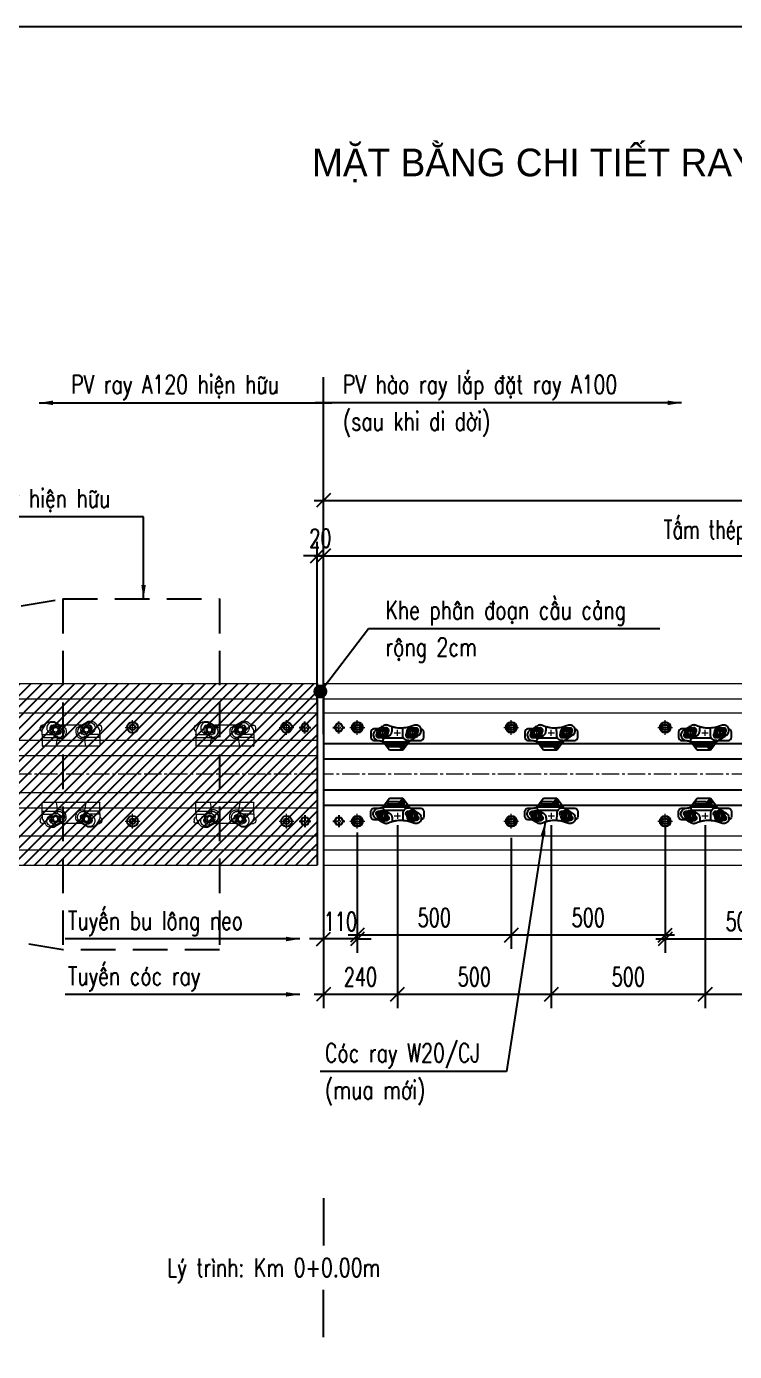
# Model space of a CAD drawing. Header units: millimetres. Extents: x 105795 to 260623, y -660711 to -234400.
# Drawn here: x 134600 to 136899, y -317182 to -312877 of the extents above; entities that cross this region are included whole.
import ezdxf
from ezdxf.enums import TextEntityAlignment as Align

# ---------------------------------------------------------------- set-up
doc = ezdxf.new("R2010")
doc.units = ezdxf.units.MM
doc.header["$LTSCALE"] = 150
doc.header["$MEASUREMENT"] = 0
for name, pattern in [('CENTER', [2, 1.25, -0.25, 0.25, -0.25]), ('CENTER2', [1.125, 0.75, -0.125, 0.125, -0.125]), ('HIDDEN', [0.375, 0.25, -0.125])]:
    doc.linetypes.add(name, pattern=pattern)
doc.layers.get('Defpoints').update_dxf_attribs({"color": 255})
for name, color, linetype in [('Bulong chinh cao do', 7, 'Continuous'), ('GhichuLytrinh', 2, 'Continuous'), ('Gochanxe', 6, 'Continuous'), ('Khe PD cau cang', 5, 'Continuous'), ('PART', 3, 'Continuous'), ('Ray moi', 1, 'Continuous'), ('T-Dim', 8, 'Continuous'), ('T-Hatch', 8, 'Continuous'), ('T-Thay', 3, 'Continuous'), ('T-Thep', 1, 'Continuous'), ('T-Truc', 13, 'CENTER2'), ('Tam thep dem', 2, 'Continuous'), ('TEXT', 4, 'Continuous')]:
    doc.layers.add(name, color=color, linetype=linetype)
doc.styles.add('HOA', font='VHAVAN.TTF', dxfattribs={"width": 0.85})
doc.styles.add('THUONG', font='vnsimple.shx', dxfattribs={"width": 0.75})
doc.styles.add('vnsimple', font='vnsimple.shx', dxfattribs={"width": 0.7})
doc.dimstyles.new('30L', dxfattribs={"dimscale": 300, "dimtxt": 0.2, "dimasz": 0.15, "dimexe": 0.15, "dimexo": 0.1, "dimgap": 0.09, "dimtad": 1, "dimdsep": 46, "dimtxsty": 'vnsimple', "dimblk": 'OBLIQUE', "dimcen": 0.09, "dimdle": 0.1, "dimclrd": 256, "dimclre": 256, "dimclrt": 3, "dimadec": 0, "dimazin": 0, "dimtfac": 1, "dimtix": 1, "dimtmove": 1, "dimatfit": 3, "dimfxl": 1, "dimtolj": 1, "dimtzin": 0, "dimarcsym": 0})

# ---------------------------------------------------------------- blocks, each defined once
blk = doc.blocks.new('Bulong M16 chinh cao do')
at = {"layer": 'Bulong chinh cao do', "lineweight": -3}
blk.add_lwpolyline([(-13.9, 0), (-6.9, -12), (6.9, -12), (13.9, 0), (6.9, 12), (-6.9, 12)], close=True, dxfattribs=at)
at = {"layer": 'T-Truc', "color": 250, "linetype": 'CENTER', "lineweight": -3, "ltscale": 0.1}
for p, q in [((-19.4, 0), (19.4, 0)), ((0, -19.4), (0, 19.4))]:
    blk.add_line(p, q, dxfattribs=at)
blk = doc.blocks.new('BU LONG')
at = {"layer": 'PART', "color": 2, "linetype": 'ByBlock', "lineweight": 9, "ltscale": 0.1}
for p, q in [((587063.7, -184968.2), (587063.7, -184920.2)), ((587039.7, -184944.2), (587087.7, -184944.2))]:
    blk.add_line(p, q, dxfattribs=at)
at = {"layer": 'PART', "color": 8, "linetype": 'Continuous'}
blk.add_lwpolyline([(587055.4, -184929.8), (587047.1, -184944.2), (587055.4, -184958.6), (587072.1, -184958.6), (587080.4, -184944.2), (587072.1, -184929.8)], close=True, dxfattribs=at)
at = {"layer": 'PART', "color": 2, "linetype": 'Continuous'}
for radius in [17.6, 8.8]:
    blk.add_circle((587063.7, -184944.2), radius, dxfattribs=at)
blk = doc.blocks.new('coc1')
at = {"layer": 'T-Dim', "color": 250}
for p, q in [((252126.1, -30948.7), (252141.5, -30948.7)), ((252151.5, -30976.2), (252151.5, -31038.5)), ((252171.9, -30984.6), (252171.2, -30984.6)), ((252171.2, -30984.6), (252171.3, -30985.4)), ((252172.9, -31027.2), (252172.9, -30993.4)), ((252174.9, -30991.4), (252177.5, -30991.4)), ((252177.5, -30983), (252175.9, -30983)), ((252175.9, -30983), (252175.9, -30984.6)), ((252175.9, -30985.9), (252175.9, -30987.5)), ((252177.5, -30987.5), (252175.9, -30987.5)), ((252177.8, -30983.6), (252177.8, -30984.6)), ((252177.8, -30986.9), (252177.8, -30985.9)), ((252178.3, -30984.6), (252178.4, -30984.6)), ((252179.5, -30993.4), (252179.5, -31027.2)), ((252181.8, -30986.4), (252181.8, -30984)), ((252174.9, -31029.2), (252177.5, -31029.2)), ((252126.3, -31045.1), (252141.7, -31045.1))]:
    blk.add_line(p, q, dxfattribs=at)
at = {"layer": 'T-Dim', "color": 8}
for p, q in [((252148.7, -30911), (252131.7, -30911)), ((252158.7, -30953.7), (252158.7, -30921)), ((252163.3, -30958.5), (252191, -30979.2)), ((252191, -30979.2), (252191, -31022.5)), ((252191, -31022.5), (252163.3, -31043.3)), ((252121.7, -31059.7), (252121.7, -31073)), ((252158.7, -31073), (252158.7, -31062.1)), ((252131.7, -31083), (252148.7, -31083))]:
    blk.add_line(p, q, dxfattribs=at)
at = {"layer": 'T-Dim', "color": 250}
for points in [[(252147.6, -30948.5), (252140.6, -30936.7), (252126.7, -30936.8), (252120, -30948.9), (252127.1, -30960.8), (252140.9, -30960.6)], [(252147.9, -31044.8), (252140.8, -31033), (252127, -31033.1), (252120.2, -31045.2), (252127.3, -31057.1), (252141.1, -31056.9)]]:
    blk.add_lwpolyline(points, close=True, dxfattribs=at)
blk.add_lwpolyline([(252172.3, -30985.9), (252171.8, -30985.9, -0.402189), (252171.3, -30985.4, -0.402189)], format="xyb", dxfattribs=at)
for points in [[(252171.8, -30984.6), (252171.9, -30984.6)], [(252178.3, -30985.9), (252172.3, -30985.9)], [(252174.6, -30984.6), (252178.3, -30984.6)], [(252178.1, -30984.6), (252179.1, -30984.6)], [(252179.1, -30985.9), (252178.3, -30985.9)]]:
    blk.add_lwpolyline(points, dxfattribs=at)
for centre, radius in [((252133.8, -30949.1), 17.5), ((252133.8, -30948.7), 12), ((252133.8, -30948.7), 8.21), ((252133.8, -30948.7), 7.72), ((252176.2, -30982.5), 7.99), ((252134, -31045.1), 17.7), ((252134, -31045.1), 12), ((252134, -31045.1), 8.58), ((252134, -31045.1), 7.72)]:
    blk.add_circle(centre, radius, dxfattribs=at)
for centre, radius, start, end in [((252126.7, -30936.2), 8.21, 33.8579, 204.33), ((252141.3, -30961.6), 8.21, 217.2187, 24.4659), ((252174.7, -30980.6), 4.86, 309.8531, 235.0368), ((252174.6, -30981), 3.55, 325.9393, 270.8947), ((252174.9, -30993.4), 2, 90, 180), ((252177.5, -30993.4), 2, 0, 90), ((252178.6, -30983.1), 1.56, 288.3305, 324.0231), ((252179, -30987), 1.05, 31.2028, 83.0416), ((252180.9, -30985.2), 1.54, 51.5074, 129.6961), ((252180.9, -30985.2), 1.54, 230.3039, 308.4926), ((252126.6, -31033), 8.58, 40.2477, 202.8953), ((252174.9, -31027.2), 2, 180, 270), ((252177.5, -31027.2), 2, 270, 0), ((252126.6, -31033), 8.58, 243.5906, 244.2653), ((252141.2, -31057), 8.58, 221.8793, 20.5324), ((252141.2, -31057), 8.58, 61.7402, 62.4743)]:
    blk.add_arc(centre, radius, start, end, dxfattribs=at)
at = {"layer": 'T-Dim', "color": 8}
for centre, radius, start, end in [((252131.7, -30921), 10, 90, 172.7502), ((252148.7, -30921), 10, 0, 90), ((252126.6, -31033), 8.58, 358.8777, 359.7675), ((252131.7, -31073), 10, 180, 270), ((252141.2, -31057), 8.58, 179.9374, 180.02), ((252148.7, -31073), 10, 270, 0)]:
    blk.add_arc(centre, radius, start, end, dxfattribs=at)
blk.add_open_spline([(252163.3, -30958.5), (252160.5, -30956.2), (252157.4, -30952.2), (252153.2, -30944.9), (252142, -30926.5), (252136.6, -30921.3), (252129, -30918.9), (252122.3, -30919.2), (252116.3, -30921.6), (252113.2, -30924.9), (252109.9, -30930.5), (252108.9, -30934.1), (252109, -30939.9), (252111.7, -30947.5), (252113.9, -30953.5), (252116, -30959.9), (252117.8, -30970.7), (252118.9, -30980.9), (252119.3, -30990.5), (252118.4, -30998.7), (252116, -31010.1), (252113.9, -31017.1), (252110.2, -31026.3), (252108.6, -31031.1), (252108.6, -31036), (252110, -31039.8), (252119.9, -31056.7), (252121.7, -31059.6), (252124.1, -31064.1), (252128.6, -31071), (252134.1, -31073.9), (252138.8, -31075.4), (252144.9, -31075), (252151.5, -31072.3), (252157.7, -31065.7), (252158.7, -31062.5), (252159.6, -31055.9), (252160.3, -31048.8), (252161.8, -31045.5), (252162.5, -31044.1), (252163.3, -31043.3)], degree=3, knots=[0.587392, 0.587392, 0.587392, 0.587392, 1, 2, 3, 4, 5, 6, 7, 8, 9, 10, 11, 12, 13, 14, 15, 16, 17, 18, 19, 20, 21, 22, 23, 24, 25, 26, 27, 28, 29, 30, 31, 32, 33, 34, 35, 36, 37, 37.680973, 37.680973, 37.680973, 37.680973], dxfattribs=at)
at = {"layer": 'T-Dim', "color": 250}
for points in [[(252163.2, -31042.6), (252163.2, -31038.2), (252163.3, -31005.4), (252163.3, -30985.6), (252163.2, -30962.7), (252163.3, -30959.6), (252163.1, -30959.1), (252162.1, -30958.4), (252161, -30958.3), (252159.8, -30958.4), (252159.3, -30959.4), (252159.2, -30961.2), (252159, -30964), (252158.6, -30966.7), (252158.2, -30968.6), (252157, -30970.9), (252154.7, -30973.5), (252151.8, -30976), (252149.7, -30977.4), (252146.7, -30978.8), (252142.9, -30979.4), (252130.9, -30979.5), (252124.3, -30979.6), (252121.3, -30979.6), (252118.7, -30979.8)], [(252177.8, -30983.6), (252177.8, -30983.2), (252177.7, -30983), (252177.5, -30983)], [(252177.8, -30986.9), (252177.8, -30987.3), (252177.7, -30987.5), (252177.5, -30987.5)], [(252163.2, -31042.6), (252161.8, -31043.7), (252159.6, -31043.5), (252155.8, -31043.3), (252153.2, -31041), (252149.8, -31036.1), (252145.1, -31027.2), (252143.6, -31024.1), (252141.4, -31020.8), (252138.9, -31018.5), (252135.8, -31016.1), (252132.8, -31014.9), (252130.3, -31014.2), (252119.9, -31014.1), (252117.4, -31014.1), (252115.3, -31012.2)]]:
    blk.add_open_spline(points, degree=3, dxfattribs=at)
at = {"layer": 'T-Truc', "color": 250, "lineweight": 9, "ltscale": 30}
for p, q in [((252134, -31007), (252134, -30987)), ((252144, -30997), (252124, -30997))]:
    blk.add_line(p, q, dxfattribs=at)
blk = doc.blocks.new('mnmnbvmnbvmnbmnbbn')
at = {"layer": 'Tam thep dem', "lineweight": 9, "ltscale": 0.5}
for points in [[(0, -300), (0, 0), (2980, 0), (2980, -300)], [(0, -300), (0, -400), (2980, -400), (2980, -300)]]:
    blk.add_lwpolyline(points, dxfattribs=at)
at = {"layer": 'Bulong chinh cao do', "linetype": 'Continuous'}
for p in [(50, -47.5), (1510, -47.5), (2930, -47.5)]:
    blk.add_blockref('Bulong M16 chinh cao do', p, dxfattribs=at)
at = {"layer": 'Bulong chinh cao do', "linetype": 'Continuous', "xscale": -1, "rotation": 180}
for p in [(50, -352.5), (1510, -352.5), (2930, -352.5)]:
    blk.add_blockref('Bulong M16 chinh cao do', p, dxfattribs=at)
at = {"layer": 'PART', "linetype": 'Continuous'}
for p in [(-586953.7, 184896.7), (-586453.7, 184896.7), (-585953.7, 184896.7), (-585453.7, 184896.7), (-584953.7, 184896.7), (-584453.7, 184896.7), (-586953.7, 184591.7), (-586453.7, 184591.7), (-585953.7, 184591.7), (-585453.7, 184591.7), (-584953.7, 184591.7), (-584453.7, 184591.7)]:
    blk.add_blockref('BU LONG', p, dxfattribs=at)
at = {"layer": 'T-Dim', "rotation": 270}
for p in [(31237, 252069), (31737, 252069), (32236.3, 252069, 616), (32737, 252069), (33237, 252069), (33737, 252069)]:
    blk.add_blockref('coc1', p, dxfattribs=at)
at = {"layer": 'T-Dim', "xscale": -1, "rotation": 270}
for p in [(31237, -252469), (31737, -252469), (32236.3, -252469, 616), (32737, -252469), (33237, -252469), (33737, -252469)]:
    blk.add_blockref('coc1', p, dxfattribs=at)
blk = doc.blocks.new('_Oblique')
at = {"color": 0, "linetype": 'ByBlock', "lineweight": -2}
blk.add_line((-0.5, -0.5), (0.5, 0.5), dxfattribs=at)
blk = doc.blocks.new('*D58')
at = {"layer": 'Defpoints', "color": 0, "linetype": 'Continuous', "transparency": 16777216}
for p in [(135804.5, -315441.6), (135564.5, -315506.7), (135564.5, -316021.7)]:
    blk.add_point(p, dxfattribs=at)
at = {"layer": 'T-Dim', "linetype": 'Continuous', "lineweight": -2, "transparency": 16777216}
for p, q in [((135804.5, -315471.6), (135804.5, -316066.7)), ((135564.5, -315536.7), (135564.5, -316066.7)), ((135834.5, -316021.7), (135534.5, -316021.7))]:
    blk.add_line(p, q, dxfattribs=at)
at = {"layer": 'T-Dim', "linetype": 'Continuous', "lineweight": -2, "transparency": 16777216, "xscale": 45, "yscale": 45, "zscale": 45, "rotation": 180}
blk.add_blockref('_Oblique', (135564.5, -316021.7), dxfattribs=at)
at = {"layer": 'T-Dim', "linetype": 'Continuous', "lineweight": -2, "transparency": 16777216, "xscale": 45, "yscale": 45, "zscale": 45}
blk.add_blockref('_Oblique', (135804.5, -316021.7), dxfattribs=at)
at = {"layer": 'T-Dim', "color": 3, "linetype": 'Continuous', "transparency": 16777216, "insert": (135684.5, -315964.7), "char_height": 60, "attachment_point": 5, "style": 'vnsimple'}
blk.add_mtext('\\A1;240', dxfattribs=at)
blk = doc.blocks.new('*D56')
at = {"layer": 'Defpoints', "color": 0, "linetype": 'Continuous', "transparency": 16777216}
for p in [(136304.5, -315441.6), (136804.5, -315441.6), (136304.5, -316021.7)]:
    blk.add_point(p, dxfattribs=at)
at = {"layer": 'T-Dim', "linetype": 'Continuous', "lineweight": -2, "transparency": 16777216}
for p, q in [((136304.5, -315471.6), (136304.5, -316066.7)), ((136804.5, -315471.6), (136804.5, -316066.7)), ((136834.5, -316021.7), (136274.5, -316021.7))]:
    blk.add_line(p, q, dxfattribs=at)
at = {"layer": 'T-Dim', "linetype": 'Continuous', "lineweight": -2, "transparency": 16777216, "xscale": 45, "yscale": 45, "zscale": 45, "rotation": 180}
blk.add_blockref('_Oblique', (136304.5, -316021.7), dxfattribs=at)
at = {"layer": 'T-Dim', "linetype": 'Continuous', "lineweight": -2, "transparency": 16777216, "xscale": 45, "yscale": 45, "zscale": 45}
blk.add_blockref('_Oblique', (136804.5, -316021.7), dxfattribs=at)
at = {"layer": 'T-Dim', "color": 3, "linetype": 'Continuous', "transparency": 16777216, "insert": (136554.5, -315964.7), "char_height": 60, "attachment_point": 5, "style": 'vnsimple'}
blk.add_mtext('\\A1;500', dxfattribs=at)
blk = doc.blocks.new('*D57')
at = {"layer": 'Defpoints', "color": 0, "linetype": 'Continuous', "transparency": 16777216}
for p in [(135804.5, -315441.6), (136304.5, -315441.6), (135804.5, -316021.7)]:
    blk.add_point(p, dxfattribs=at)
at = {"layer": 'T-Dim', "linetype": 'Continuous', "lineweight": -2, "transparency": 16777216}
for p, q in [((135804.5, -315471.6), (135804.5, -316066.7)), ((136304.5, -315471.6), (136304.5, -316066.7)), ((136334.5, -316021.7), (135774.5, -316021.7))]:
    blk.add_line(p, q, dxfattribs=at)
at = {"layer": 'T-Dim', "linetype": 'Continuous', "lineweight": -2, "transparency": 16777216, "xscale": 45, "yscale": 45, "zscale": 45, "rotation": 180}
blk.add_blockref('_Oblique', (135804.5, -316021.7), dxfattribs=at)
at = {"layer": 'T-Dim', "linetype": 'Continuous', "lineweight": -2, "transparency": 16777216, "xscale": 45, "yscale": 45, "zscale": 45}
blk.add_blockref('_Oblique', (136304.5, -316021.7), dxfattribs=at)
at = {"layer": 'T-Dim', "color": 3, "linetype": 'Continuous', "transparency": 16777216, "insert": (136054.5, -315964.7), "char_height": 60, "attachment_point": 5, "style": 'vnsimple'}
blk.add_mtext('\\A1;500', dxfattribs=at)
blk = doc.blocks.new('*D59')
at = {"layer": 'Defpoints', "color": 0, "linetype": 'Continuous', "transparency": 16777216}
for p in [(136674.5, -315447.7), (137174.5, -315447.7), (137174.5, -315841.7)]:
    blk.add_point(p, dxfattribs=at)
at = {"layer": 'T-Dim', "linetype": 'Continuous', "lineweight": -2, "transparency": 16777216}
for p, q in [((136674.5, -315477.7), (136674.5, -315886.7)), ((137174.5, -315477.7), (137174.5, -315886.7)), ((136644.5, -315841.7), (137204.5, -315841.7))]:
    blk.add_line(p, q, dxfattribs=at)
at = {"layer": 'T-Dim', "linetype": 'Continuous', "lineweight": -2, "transparency": 16777216, "xscale": 45, "yscale": 45, "zscale": 45, "rotation": 180}
blk.add_blockref('_Oblique', (136674.5, -315841.7), dxfattribs=at)
at = {"layer": 'T-Dim', "linetype": 'Continuous', "lineweight": -2, "transparency": 16777216, "xscale": 45, "yscale": 45, "zscale": 45}
blk.add_blockref('_Oblique', (137174.5, -315841.7), dxfattribs=at)
at = {"layer": 'T-Dim', "color": 3, "linetype": 'Continuous', "transparency": 16777216, "insert": (136924.5, -315784.7), "char_height": 60, "attachment_point": 5, "style": 'vnsimple'}
blk.add_mtext('\\A1;500', dxfattribs=at)
blk = doc.blocks.new('*D60')
at = {"layer": 'Defpoints', "color": 0, "linetype": 'Continuous', "transparency": 16777216}
for p in [(136804.5, -315441.6), (137304.5, -315441.6), (136804.5, -316021.7)]:
    blk.add_point(p, dxfattribs=at)
at = {"layer": 'T-Dim', "linetype": 'Continuous', "lineweight": -2, "transparency": 16777216}
for p, q in [((136804.5, -315471.6), (136804.5, -316066.7)), ((137304.5, -315471.6), (137304.5, -316066.7)), ((137334.5, -316021.7), (136774.5, -316021.7))]:
    blk.add_line(p, q, dxfattribs=at)
at = {"layer": 'T-Dim', "linetype": 'Continuous', "lineweight": -2, "transparency": 16777216, "xscale": 45, "yscale": 45, "zscale": 45, "rotation": 180}
blk.add_blockref('_Oblique', (136804.5, -316021.7), dxfattribs=at)
at = {"layer": 'T-Dim', "linetype": 'Continuous', "lineweight": -2, "transparency": 16777216, "xscale": 45, "yscale": 45, "zscale": 45}
blk.add_blockref('_Oblique', (137304.5, -316021.7), dxfattribs=at)
at = {"layer": 'T-Dim', "color": 3, "linetype": 'Continuous', "transparency": 16777216, "insert": (137054.5, -315964.7), "char_height": 60, "attachment_point": 5, "style": 'vnsimple'}
blk.add_mtext('\\A1;500', dxfattribs=at)
blk = doc.blocks.new('*D449')
at = {"layer": 'Defpoints', "color": 0, "transparency": 16777216}
for p in [(138544.5, -314596.7), (135564.5, -315109.4), (138544.5, -315109.4)]:
    blk.add_point(p, dxfattribs=at)
at = {"layer": 'T-Dim', "lineweight": -2, "transparency": 16777216}
for p, q in [((135564.5, -315079.4), (135564.5, -314551.7)), ((138544.5, -315079.4), (138544.5, -314551.7)), ((135534.5, -314596.7), (138574.5, -314596.7))]:
    blk.add_line(p, q, dxfattribs=at)
at = {"layer": 'T-Dim', "lineweight": -2, "transparency": 16777216, "xscale": 45, "yscale": 45, "zscale": 45, "rotation": 180}
blk.add_blockref('_Oblique', (135564.5, -314596.7), dxfattribs=at)
at = {"layer": 'T-Dim', "lineweight": -2, "transparency": 16777216, "xscale": 45, "yscale": 45, "zscale": 45}
blk.add_blockref('_Oblique', (138544.5, -314596.7), dxfattribs=at)
at = {"layer": 'T-Dim', "color": 3, "transparency": 16777216, "insert": (137054.5, -314521.1), "char_height": 60, "attachment_point": 5, "style": 'vnsimple'}
blk.add_mtext('\\A1;TÊm thÐp ®Öm lo¹i 1:2980', dxfattribs=at)
blk = doc.blocks.new('*D515')
at = {"layer": 'Defpoints', "color": 0, "linetype": 'Continuous', "transparency": 16777216}
for p in [(135544.5, -314596.7), (135544.5, -315106.7), (135564.5, -315109.4)]:
    blk.add_point(p, dxfattribs=at)
at = {"layer": 'T-Dim', "linetype": 'Continuous', "lineweight": -2, "transparency": 16777216}
for p, q in [((135544.5, -315076.7), (135544.5, -314551.7)), ((135564.5, -315079.4), (135564.5, -314551.7)), ((135544.5, -314596.7), (135499.5, -314596.7)), ((135564.5, -314596.7), (135544.5, -314596.7)), ((135564.5, -314596.7), (135609.5, -314596.7))]:
    blk.add_line(p, q, dxfattribs=at)
at = {"layer": 'T-Dim', "linetype": 'Continuous', "lineweight": -2, "transparency": 16777216, "xscale": 45, "yscale": 45, "zscale": 45}
blk.add_blockref('_Oblique', (135544.5, -314596.7), dxfattribs=at)
at = {"layer": 'T-Dim', "linetype": 'Continuous', "lineweight": -2, "transparency": 16777216, "xscale": 45, "yscale": 45, "zscale": 45, "rotation": 180}
blk.add_blockref('_Oblique', (135564.5, -314596.7), dxfattribs=at)
at = {"layer": 'T-Dim', "color": 3, "linetype": 'Continuous', "transparency": 16777216, "insert": (135554.5, -314539.7), "char_height": 60, "attachment_point": 5, "style": 'vnsimple'}
blk.add_mtext('\\A1;20', dxfattribs=at)
blk = doc.blocks.new('Coc doi')
at = {"layer": 'T-Hatch', "color": 250, "lineweight": 13}
for p, q in [((-50, 1.8), (-50, 6.9)), ((-42.5, 0.2), (-33.2, 16.4)), ((-34.3, 14.4), (-42.5, 14.4)), ((-16, 26.3), (-6.3, 26.3)), ((-1.4, 25), (28.9, 7.5)), ((19.5, 9.5), (-1.1, 21.5)), ((12.1, 6.9), (11.8, 7)), ((83.1, 14.4), (16.9, 14.4)), ((101.4, 25), (71.1, 7.5)), ((80.5, 9.5), (101.1, 21.5)), ((87.9, 6.9), (88.2, 7)), ((116, 26.3), (106.3, 26.3)), ((142.5, 0.2), (133.2, 16.4)), ((134.3, 14.4), (142.5, 14.4)), ((150, 1.8), (150, 6.9)), ((-43.9, -6.1), (-46.3, -4.7)), ((-44, -15.8), (-43.9, -14.2)), ((-44, -16), (-44, -52.9)), ((-44, -16), (-9, -16)), ((-44, -25.6), (5.4, -25.6)), ((-43.9, -14.3), (-43.9, -4.8)), ((-19.5, -10.1), (-13.9, -13.3)), ((-13.9, -13.3), (-3, -19.3)), ((3.9, -24.1), (-3, -19.3)), ((0.1, -13.9), (-0.2, -13.8)), ((1.6, -53.9), (6.4, -27)), ((5, -21.6), (4.6, -21.6)), ((5, -21.6), (5, -21.2)), ((5, -21.6), (5.3, -21.6)), ((5, -21.6), (5, -21.8)), ((13.9, -29.2), (7.6, -29.2)), ((33.9, -1.1), (33.9, -9.2)), ((66.1, -1.1), (66.1, -9.2)), ((86.1, -29.2), (92.4, -29.2)), ((98.4, -53.9), (93.6, -27)), ((144, -25.6), (94.6, -25.6)), ((95, -21.6), (94.7, -21.6)), ((95, -21.6), (95, -21.2)), ((95, -21.6), (95.4, -21.6)), ((95, -21.6), (95, -21.8)), ((96.1, -24.1), (103, -19.3)), ((99.9, -13.9), (100.2, -13.8)), ((113.9, -13.3), (103, -19.3)), ((144, -16), (109, -16)), ((119.5, -10.1), (113.9, -13.3)), ((143.9, -6.1), (146.3, -4.7)), ((143.9, -14.3), (143.9, -4.8)), ((144, -15.8), (143.9, -14.2)), ((144, -16), (144, -52.9)), ((143, -53.9), (-43, -53.9))]:
    blk.add_line(p, q, dxfattribs=at)
for centre, radius in [((0.3, -0.2), 17.5), ((0, 0), 8.5), ((99.7, -0.2), 17.5), ((100, 0), 8.5)]:
    blk.add_circle(centre, radius, dxfattribs=at)
at = {"layer": 'T-Hatch', "color": 250, "lineweight": 9}
for centre in [(0, 0), (100, 0)]:
    blk.add_circle(centre, 7.5, dxfattribs=at)
at = {"layer": 'T-Hatch', "color": 250, "lineweight": 13}
for centre, radius, start, end in [((-42.5, 6.9), 7.5, 90, 180), ((-42.5, 1.8), 7.5, 180, 240), ((-10.3, 5.7), 8.5, 85.9329, 216.0164), ((0, 0), 13.7, 149.2077, 150.7619), ((0, 0), 13.7, 89.9848, 90.7619), ((0, 0), 13.7, 89.2077, 89.9848), ((10.3, -6.3), 18.3, 267.4896, 59.7705), ((0.3, -0.1), 13.7, 29.2077, 30.7619), ((89.7, -6.3), 18.3, 120.2295, 272.5104), ((99.7, -0.1), 13.7, 149.2381, 150.7923), ((100, 0), 13.7, 90.0152, 90.7923), ((100, 0), 13.7, 89.2381, 90.0152), ((110.3, 5.7), 8.5, 323.9836, 94.0671), ((100, 0), 13.7, 29.2381, 30.7923), ((142.5, 6.9), 7.5, 0, 90), ((142.5, 1.8), 7.5, 300, 0), ((0, 0), 13.7, 209.2077, 210.7619), ((0.3, -0.1), 13.7, 269.2077, 269.9848), ((0.3, -0.1), 13.7, 269.9848, 270.7619), ((1.1, -28.2), 5, 350, 55.4096), ((9.3, -27.6), 3, 87.49, 170), ((10.3, -6.3), 8.5, 267.6808, 29.154), ((0.3, -0.1), 13.7, 329.2077, 330.7619), ((89.7, -6.3), 8.5, 150.846, 272.3192), ((99.7, -0.1), 13.7, 209.2381, 210.7923), ((90.7, -27.6), 3, 10, 92.51), ((98.9, -28.2), 5, 124.5904, 190), ((99.7, -0.1), 13.7, 269.2381, 270.0152), ((99.7, -0.1), 13.7, 270.0152, 270.7923), ((100, 0), 13.7, 329.2381, 330.7923), ((-43, -52.9), 1, 180, 270), ((143, -52.9), 1, 270, 0)]:
    blk.add_arc(centre, radius, start, end, dxfattribs=at)
at = {"layer": 'T-Hatch', "color": 250, "lineweight": 9}
for centre, start, end in [((0, 0), 119.9848, 179.9848), ((0, 0), 179.9848, 239.9848), ((0, 0), 89.9848, 119.9848), ((0, 0), 59.9848, 89.9848), ((0, 0), 359.9848, 59.9848), ((100, 0), 120.0152, 180.0152), ((100, 0), 90.0152, 120.0152), ((100, 0), 60.0152, 90.0152), ((100, 0), 0.0152, 60.0152), ((100, 0), 300.0152, 0.0152), ((0, 0), 239.9848, 269.9848), ((0, 0), 269.9848, 299.9848), ((0, 0), 299.9848, 359.9848), ((100, 0), 180.0152, 240.0152), ((100, 0), 240.0152, 270.0152), ((100, 0), 270.0152, 300.0152)]:
    blk.add_arc(centre, 12, start, end, dxfattribs=at)
at = {"layer": 'T-Hatch', "color": 250, "lineweight": 13, "extrusion": (0, 0, -1)}
for centre, major_axis, ratio, start_param, end_param in [((-43, -16), (0, -1.73), 0.57735, 1.570796, 1.675516), ((-43, -16), (0, -1.73), 0.57735, 1.466077, 1.570796), ((6.7, -31), (-0.4, -1.96), 0.501784, 1.520424, 1.993143)]:
    blk.add_ellipse(centre, major_axis=major_axis, ratio=ratio, start_param=start_param, end_param=end_param, dxfattribs=at)
at = {"layer": 'T-Hatch', "color": 250, "lineweight": 13}
for centre, major_axis, ratio, start_param, end_param in [((93.3, -31), (0.4, -1.96), 0.501784, 1.520424, 1.993143), ((143, -16), (0, -1.73), 0.57735, 1.570796, 1.675516), ((143, -16), (0, -1.73), 0.57735, 1.466077, 1.570796)]:
    blk.add_ellipse(centre, major_axis=major_axis, ratio=ratio, start_param=start_param, end_param=end_param, dxfattribs=at)
for points, knots in [([(-43.9, -4.8), (-43.9, -3.9), (-43.7, -3), (-43.3, -1.3), (-43, -0.5), (-42.5, 0.2)], [0, 0, 0, 0, 0.5, 0.5, 1, 1, 1, 1]), ([(-33.2, 16.4), (-32.3, 17.9), (-30.7, 20), (-28.8, 21.7), (-27.4, 22.8), (-25.6, 24), (-23.6, 24.9), (-20.3, 26), (-18.1, 26.3), (-16, 26.3)], [0, 0, 0, 0, 0.25, 0.375, 0.375, 0.5, 0.6875, 0.6875, 1, 1, 1, 1]), ([(-1.1, 21.5), (-3.2, 22.7), (-5.4, 23.5), (-10.2, 24.1), (-12.6, 24), (-17.2, 22.7), (-19.4, 21.7), (-23.2, 18.8), (-24.8, 17), (-26.6, 13.9), (-27.6, 11.7), (-28.2, 9.4), (-28.6, 6.7), (-28.6, 5.2), (-28.3, 2.8), (-28.2, 1.9), (-27.6, -0.1), (-27, -1.8), (-25.9, -3.9), (-24.5, -5.9), (-23.3, -7.2), (-21.5, -8.8), (-20.5, -9.5), (-19.5, -10.1)], [0, 0, 0, 0, 0.125, 0.125, 0.25, 0.25, 0.375, 0.375, 0.5, 0.5, 0.5625, 0.625, 0.625, 0.703125, 0.703125, 0.75, 0.75, 0.8125, 0.84375, 0.875, 0.9375, 0.9375, 1, 1, 1, 1]), ([(-6.3, 26.3), (-5.5, 26.3), (-4.6, 26.2), (-2.9, 25.8), (-2.1, 25.4), (-1.4, 25)], [0, 0, 0, 0, 0.5, 0.5, 1, 1, 1, 1]), ([(12.2, -6.9), (12.2, -5.9), (12.2, -3.5), (12.2, -1.4), (12.2, 1.2), (12.2, 3.2), (12.2, 5.6), (12.3, 6.6)], [0, 0, 0, 0, 0.1875, 0.5, 0.5, 0.8125, 1, 1, 1, 1]), ([(28.9, 7.5), (30.1, 6.8), (31.1, 6), (32.4, 4.3), (33, 3.1), (33.7, 1.1), (33.9, -0.2), (33.9, -1.1)], [0, 0, 0, 0, 0.375, 0.375, 0.625, 0.75, 1, 1, 1, 1]), ([(71.1, 7.5), (69.9, 6.8), (68.9, 6), (67.6, 4.3), (67, 3.1), (66.3, 1.1), (66.1, -0.2), (66.1, -1.1)], [0, 0, 0, 0, 0.375, 0.375, 0.625, 0.75, 1, 1, 1, 1]), ([(87.8, -6.9), (87.8, -5.9), (87.8, -3.5), (87.8, -1.4), (87.8, 1.2), (87.8, 3.2), (87.8, 5.6), (87.7, 6.6)], [0, 0, 0, 0, 0.1875, 0.5, 0.5, 0.8125, 1, 1, 1, 1]), ([(101.1, 21.5), (103.2, 22.7), (105.4, 23.5), (110.2, 24.1), (112.6, 24), (117.2, 22.7), (119.4, 21.7), (123.2, 18.8), (124.8, 17), (126.6, 13.9), (127.6, 11.7), (128.2, 9.4), (128.6, 6.7), (128.6, 5.2), (128.3, 2.8), (128.2, 1.9), (127.6, -0.1), (127, -1.8), (125.9, -3.9), (124.5, -5.9), (123.3, -7.2), (121.5, -8.8), (120.5, -9.5), (119.5, -10.1)], [0, 0, 0, 0, 0.125, 0.125, 0.25, 0.25, 0.375, 0.375, 0.5, 0.5, 0.5625, 0.625, 0.625, 0.703125, 0.703125, 0.75, 0.75, 0.8125, 0.84375, 0.875, 0.9375, 0.9375, 1, 1, 1, 1]), ([(106.3, 26.3), (105.5, 26.3), (104.6, 26.2), (102.9, 25.8), (102.1, 25.4), (101.4, 25)], [0, 0, 0, 0, 0.5, 0.5, 1, 1, 1, 1]), ([(133.2, 16.4), (132.3, 17.9), (130.7, 20), (128.8, 21.7), (127.4, 22.8), (125.6, 24), (123.6, 24.9), (120.3, 26), (118.1, 26.3), (116, 26.3)], [0, 0, 0, 0, 0.25, 0.375, 0.375, 0.5, 0.6875, 0.6875, 1, 1, 1, 1]), ([(143.9, -4.8), (143.9, -3.9), (143.7, -3), (143.3, -1.3), (143, -0.5), (142.5, 0.2)], [0, 0, 0, 0, 0.5, 0.5, 1, 1, 1, 1]), ([(0.4, -13.9), (1.3, -13.4), (3.3, -12.2), (5.1, -11.2), (7.4, -9.9), (9.2, -8.8), (11.2, -7.7), (12.1, -7.2)], [0, 0, 0, 0, 0.1875, 0.5, 0.5, 0.8125, 1, 1, 1, 1]), ([(7.6, -29.2), (7.3, -29.2), (7, -29.3), (6.4, -29.5), (6.2, -29.7), (6, -30)], [0, 0, 0, 0, 0.5, 0.5, 1, 1, 1, 1]), ([(33.9, -9.2), (33.9, -11.9), (33.4, -14.5), (31.9, -18.1), (30.6, -20.4), (29, -22.4), (27.1, -24.3), (25.1, -25.9), (22.7, -27.2), (20.3, -28.2), (19.1, -28.6), (16.5, -29.1), (15.2, -29.2), (13.9, -29.2)], [0, 0, 0, 0, 0.25, 0.25, 0.375, 0.5, 0.5, 0.625, 0.75, 0.75, 0.875, 0.875, 1, 1, 1, 1]), ([(66.1, -9.2), (66.1, -11.9), (66.6, -14.5), (68.1, -18.1), (69.4, -20.4), (71, -22.4), (72.9, -24.3), (74.9, -25.9), (77.2, -27.2), (79.7, -28.2), (80.9, -28.6), (83.5, -29.1), (84.8, -29.2), (86.1, -29.2)], [0, 0, 0, 0, 0.25, 0.25, 0.375, 0.5, 0.5, 0.625, 0.75, 0.75, 0.875, 0.875, 1, 1, 1, 1]), ([(99.6, -13.9), (98.7, -13.4), (96.7, -12.2), (94.9, -11.2), (92.6, -9.9), (90.8, -8.8), (88.8, -7.7), (87.9, -7.2)], [0, 0, 0, 0, 0.1875, 0.5, 0.5, 0.8125, 1, 1, 1, 1]), ([(92.4, -29.2), (92.7, -29.2), (93, -29.3), (93.6, -29.5), (93.8, -29.7), (94, -30)], [0, 0, 0, 0, 0.5, 0.5, 1, 1, 1, 1])]:
    blk.add_open_spline(points, degree=3, knots=knots, dxfattribs=at)
for points in [[(-12, 6.7), (-12, 4.3), (-12, 2.2), (-12, 0)], [(-12, 0), (-12, -1.1), (-12, -3.2), (-12, -5.5), (-12, -6.7)], [(-6, 10.4), (-7.9, 9.3), (-9.7, 8.2), (-11.8, 7)], [(-0.1, 13.7), (-1.2, 13.1), (-3.2, 12), (-5, 10.9), (-6, 10.4)], [(6, 10.4), (4.1, 11.5), (2.3, 12.5), (0.2, 13.7)], [(11.8, 7), (10.8, 7.6), (8.8, 8.8), (7, 9.8), (6, 10.4)], [(88.2, 7), (89.2, 7.6), (91.2, 8.8), (93, 9.8), (94, 10.4)], [(94, 10.4), (95.9, 11.5), (97.7, 12.5), (99.8, 13.7)], [(100.1, 13.7), (101.2, 13.1), (103.2, 12), (105, 10.9), (106, 10.4)], [(106, 10.4), (107.9, 9.3), (109.7, 8.2), (111.8, 7)], [(112, 6.7), (112, 4.3), (112, 2.2), (112, 0)], [(112, 0), (112, -1.1), (112, -3.2), (112, -5.5), (112, -6.7)], [(-11.8, -7.1), (-9.7, -8.3), (-7.9, -9.3), (-6, -10.4)], [(-6, -10.4), (-5.1, -10.9), (-3.2, -12), (-1.2, -13.2), (-0.2, -13.8)], [(106, -10.4), (105.1, -10.9), (103.2, -12), (101.2, -13.2), (100.2, -13.8)], [(111.8, -7.1), (109.7, -8.3), (107.9, -9.3), (106, -10.4)]]:
    blk.add_open_spline(points, degree=3, dxfattribs=at)
for p in [(5, -21.6), (5, -21.6), (5, -21.6), (5, -21.6), (5, -21.6), (5, -21.6), (95, -21.6), (95, -21.6), (95, -21.6), (95, -21.6), (95, -21.6), (95, -21.6)]:
    blk.add_point(p, dxfattribs=at)
blk = doc.blocks.new('*D541')
at = {"layer": 'Defpoints', "color": 0, "transparency": 16777216}
for p in [(145154.5, -314416.7), (135564.5, -315206.7), (145154.5, -315206.7)]:
    blk.add_point(p, dxfattribs=at)
at = {"layer": 'T-Hatch', "lineweight": -2, "transparency": 16777216}
for p, q in [((135564.5, -315176.7), (135564.5, -314371.7)), ((145154.5, -315176.7), (145154.5, -314371.7)), ((135534.5, -314416.7), (145184.5, -314416.7))]:
    blk.add_line(p, q, dxfattribs=at)
at = {"layer": 'T-Hatch', "lineweight": -2, "transparency": 16777216, "xscale": 45, "yscale": 45, "zscale": 45, "rotation": 180}
blk.add_blockref('_Oblique', (135564.5, -314416.7), dxfattribs=at)
at = {"layer": 'T-Hatch', "lineweight": -2, "transparency": 16777216, "xscale": 45, "yscale": 45, "zscale": 45}
blk.add_blockref('_Oblique', (145154.5, -314416.7), dxfattribs=at)
at = {"layer": 'T-Hatch', "color": 3, "transparency": 16777216, "insert": (140359.5, -314344), "char_height": 60, "attachment_point": 5, "style": 'vnsimple'}
blk.add_mtext('\\A1;Thanh ray tËn dông l¹i (S1):9590', dxfattribs=at)
blk = doc.blocks.new('*D580')
at = {"layer": 'Defpoints', "color": 0, "linetype": 'Continuous', "transparency": 16777216}
for p in [(136674.5, -315447.7), (136174.5, -315483.2), (136174.5, -315829.2)]:
    blk.add_point(p, dxfattribs=at)
at = {"layer": 'T-Dim', "linetype": 'Continuous', "lineweight": -2, "transparency": 16777216}
for p, q in [((136174.5, -315513.2), (136174.5, -315874.2)), ((136674.5, -315477.7), (136674.5, -315874.2)), ((136704.5, -315829.2), (136144.5, -315829.2))]:
    blk.add_line(p, q, dxfattribs=at)
at = {"layer": 'T-Dim', "linetype": 'Continuous', "lineweight": -2, "transparency": 16777216, "xscale": 45, "yscale": 45, "zscale": 45, "rotation": 180}
blk.add_blockref('_Oblique', (136174.5, -315829.2), dxfattribs=at)
at = {"layer": 'T-Dim', "linetype": 'Continuous', "lineweight": -2, "transparency": 16777216, "xscale": 45, "yscale": 45, "zscale": 45}
blk.add_blockref('_Oblique', (136674.5, -315829.2), dxfattribs=at)
at = {"layer": 'T-Dim', "color": 3, "linetype": 'Continuous', "transparency": 16777216, "insert": (136424.5, -315772.2), "char_height": 60, "attachment_point": 5, "style": 'vnsimple'}
blk.add_mtext('\\A1;500', dxfattribs=at)
blk = doc.blocks.new('*D581')
at = {"layer": 'Defpoints', "color": 0, "linetype": 'Continuous', "transparency": 16777216}
for p in [(135674.5, -315483.2), (136174.5, -315483.2), (135674.5, -315829.2)]:
    blk.add_point(p, dxfattribs=at)
at = {"layer": 'T-Dim', "linetype": 'Continuous', "lineweight": -2, "transparency": 16777216}
for p, q in [((135674.5, -315513.2), (135674.5, -315874.2)), ((136174.5, -315513.2), (136174.5, -315874.2)), ((136204.5, -315829.2), (135644.5, -315829.2))]:
    blk.add_line(p, q, dxfattribs=at)
at = {"layer": 'T-Dim', "linetype": 'Continuous', "lineweight": -2, "transparency": 16777216, "xscale": 45, "yscale": 45, "zscale": 45, "rotation": 180}
blk.add_blockref('_Oblique', (135674.5, -315829.2), dxfattribs=at)
at = {"layer": 'T-Dim', "linetype": 'Continuous', "lineweight": -2, "transparency": 16777216, "xscale": 45, "yscale": 45, "zscale": 45}
blk.add_blockref('_Oblique', (136174.5, -315829.2), dxfattribs=at)
at = {"layer": 'T-Dim', "color": 3, "linetype": 'Continuous', "transparency": 16777216, "insert": (135924.5, -315772.2), "char_height": 60, "attachment_point": 5, "style": 'vnsimple'}
blk.add_mtext('\\A1;500', dxfattribs=at)
blk = doc.blocks.new('*D582')
at = {"layer": 'Defpoints', "color": 0, "linetype": 'Continuous', "transparency": 16777216}
for p in [(135674.5, -315465.7), (135564.5, -315506.7), (135564.5, -315841.7)]:
    blk.add_point(p, dxfattribs=at)
at = {"layer": 'T-Dim', "linetype": 'Continuous', "lineweight": -2, "transparency": 16777216}
for p, q in [((135674.5, -315495.7), (135674.5, -315886.7)), ((135564.5, -315536.7), (135564.5, -315886.7)), ((135564.5, -315841.7), (135519.5, -315841.7)), ((135674.5, -315841.7), (135564.5, -315841.7)), ((135674.5, -315841.7), (135719.5, -315841.7))]:
    blk.add_line(p, q, dxfattribs=at)
at = {"layer": 'T-Dim', "linetype": 'Continuous', "lineweight": -2, "transparency": 16777216, "xscale": 45, "yscale": 45, "zscale": 45}
blk.add_blockref('_Oblique', (135564.5, -315841.7), dxfattribs=at)
at = {"layer": 'T-Dim', "linetype": 'Continuous', "lineweight": -2, "transparency": 16777216, "xscale": 45, "yscale": 45, "zscale": 45, "rotation": 180}
blk.add_blockref('_Oblique', (135674.5, -315841.7), dxfattribs=at)
at = {"layer": 'T-Dim', "color": 3, "linetype": 'Continuous', "transparency": 16777216, "insert": (135619.5, -315784.7), "char_height": 60, "attachment_point": 5, "style": 'vnsimple'}
blk.add_mtext('\\A1;110', dxfattribs=at)
blk = doc.blocks.new('gfdssgsgsg')
at = {"color": 250, "linetype": 'HIDDEN', "ltscale": 3}
for points in [[(0, 570.5), (0, -570.5), (508.3, -570.5), (508.3, 570.5), (0, 570.5)], [(508.3, 463.2), (1143.6, 570.5), (1651.8, 570.5), (1651.8, -570.5), (1143.6, -570.5), (508.3, -463.2)], [(1143.6, 570.5), (1143.6, -570.5)]]:
    blk.add_lwpolyline(points, dxfattribs=at)

msp = doc.modelspace()

# ---------------------------------------------------------------- hatches: boundary and pattern name
at = {"layer": 'T-Hatch'}
h = msp.add_hatch(dxfattribs=at)
h.set_pattern_fill('ANSI31', color=256, scale=200)
h.set_pattern_definition([(45, (0, 800), (-17.6776695, 17.6776695), [])])
h.paths.add_polyline_path([(135544.457, -315011.746), (133356.621, -315011.746), (133356.621, -315283.422), (133391.606, -315283.422), (133321.636, -315330.069), (133356.621, -315330.069), (133356.621, -315601.746), (135544.457, -315601.746)])

# ---------------------------------------------------------------- linework, layer by layer
at = {"layer": 'Defpoints', "linetype": 'Continuous'}
msp.add_lwpolyline([(132529.655, -312876.997), (142279.655, -312876.997), (142279.655, -321276.997), (132529.655, -321276.997)], close=True, dxfattribs=at)
at = {"layer": 'GhichuLytrinh', "color": 8}
for p, q in [((135564.457, -316683.657), (135564.457, -316837.371)), ((135564.457, -317135.007), (135564.457, -316981.293))]:
    msp.add_line(p, q, dxfattribs=at)
at = {"layer": 'Khe PD cau cang', "linetype": 'Continuous'}
for p, q in [((135544.457, -315011.746), (135544.457, -315601.746)), ((135564.457, -315011.746), (135564.457, -315601.746))]:
    msp.add_line(p, q, dxfattribs=at)
at = {"layer": 'PART', "color": 8, "linetype": 'ByBlock', "lineweight": 9, "ltscale": 0.1}
for p, q in [((134920.457, -315154.246), (134968.457, -315154.246)), ((134944.457, -315178.246), (134944.457, -315130.246)), ((135420.457, -315154.246), (135468.457, -315154.246)), ((135444.457, -315178.246), (135444.457, -315130.246)), ((134920.457, -315459.246), (134968.457, -315459.246)), ((134944.457, -315483.246), (134944.457, -315435.246)), ((135420.457, -315459.246), (135468.457, -315459.246)), ((135444.457, -315483.246), (135444.457, -315435.246))]:
    msp.add_line(p, q, dxfattribs=at)
at = {"layer": 'PART', "color": 8, "linetype": 'Continuous'}
for centre, radius in [((134944.457, -315154.246), 17.6), ((134944.457, -315154.246), 8.8), ((135444.457, -315154.246), 17.6), ((135444.457, -315154.246), 8.8), ((134944.457, -315459.246), 17.6), ((134944.457, -315459.246), 8.8), ((135444.457, -315459.246), 17.6), ((135444.457, -315459.246), 8.8)]:
    msp.add_circle(centre, radius, dxfattribs=at)
at = {"layer": 'Ray moi', "linetype": 'Continuous'}
for p, q in [((135564.457, -315206.746), (145154.457, -315206.746)), ((135564.457, -315256.746), (145154.457, -315256.746)), ((135564.457, -315356.746), (145154.457, -315356.746)), ((135564.457, -315406.746), (145154.457, -315406.746))]:
    msp.add_line(p, q, dxfattribs=at)
msp.add_lwpolyline([(135564.457, -315206.746), (135564.457, -315406.746)], dxfattribs=at)
at = {"layer": 'T-Dim', "linetype": 'Continuous'}
msp.add_lwpolyline([(135564.457, -314371.688), (135564.457, -314015.922)], dxfattribs=at)
at = {"layer": 'T-Thay', "color": 3, "lineweight": 13}
for p, q in [((133356.621, -315011.746), (135544.457, -315011.746)), ((135564.457, -315011.746), (235524.457, -315011.746)), ((133356.621, -315601.746), (135544.457, -315601.746)), ((135564.457, -315601.746), (235524.457, -315601.746))]:
    msp.add_line(p, q, dxfattribs=at)
at = {"layer": 'T-Thay', "color": 7, "lineweight": 13}
for p, q in [((133356.621, -315061.746), (135544.457, -315061.746)), ((135564.457, -315061.746), (235524.457, -315061.746)), ((133356.621, -315551.746), (135544.457, -315551.746)), ((135564.457, -315551.746), (235524.457, -315551.746))]:
    msp.add_line(p, q, dxfattribs=at)
at = {"layer": 'T-Thep', "color": 6, "lineweight": 13}
for p, q in [((135544.457, -315196.746), (133356.621, -315196.746)), ((135544.457, -315246.746), (133356.621, -315246.746)), ((135544.457, -315366.746), (133356.621, -315366.746)), ((135544.457, -315416.746), (133356.621, -315416.746))]:
    msp.add_line(p, q, dxfattribs=at)
msp.add_lwpolyline([(135544.457, -315196.746), (135544.457, -315416.746)], dxfattribs=at)
at = {"layer": 'T-Truc', "lineweight": 9, "ltscale": 0.5}
for p, q in [((135544.457, -315306.746), (133356.621, -315306.746)), ((239884.457, -315306.746), (135564.457, -315306.746))]:
    msp.add_line(p, q, dxfattribs=at)
at = {"layer": 'Tam thep dem', "lineweight": 9, "ltscale": 0.5}
for points in [[(133356.621, -315106.746), (135544.457, -315106.746), (135544.457, -315196.746)], [(133356.621, -315506.746), (135544.457, -315506.746), (135544.457, -315416.746)]]:
    msp.add_lwpolyline(points, dxfattribs=at)

# ---------------------------------------------------------------- block references
at = {"linetype": 'Continuous'}
msp.add_blockref('mnmnbvmnbvmnbmnbbn', (135564.457, -315106.746), dxfattribs=at)
at = {"layer": 'Bulong chinh cao do', "color": 8, "linetype": 'Continuous'}
msp.add_blockref('Bulong M16 chinh cao do', (135504.457, -315154.246), dxfattribs=at)
at = {"layer": 'Bulong chinh cao do', "color": 8, "linetype": 'Continuous', "xscale": -1, "rotation": 180}
msp.add_blockref('Bulong M16 chinh cao do', (135504.457, -315459.246), dxfattribs=at)
at = {"layer": 'Gochanxe', "color": 4}
msp.add_blockref('gfdssgsgsg', (133574.952, -315306.746), dxfattribs=at)
at = {"layer": 'T-Hatch', "linetype": 'Continuous'}
for p in [(134694.457, -315161.746), (135194.457, -315161.746)]:
    msp.add_blockref('Coc doi', p, dxfattribs=at)
at = {"layer": 'T-Hatch', "linetype": 'Continuous', "xscale": -1, "rotation": 180}
for p in [(134694.457, -315451.746), (135194.457, -315451.746)]:
    msp.add_blockref('Coc doi', p, dxfattribs=at)

# ---------------------------------------------------------------- texts
at = {"layer": 'TEXT', "style": 'HOA'}
msp.add_text('mÆt b»ng CHI TIÕT ray cÇn trôc A100 SAU KHI DI DêI (01/12)', height=90, dxfattribs=at).set_placement((137404.655, -313318.75), align=Align.MIDDLE_CENTER)
at = {"layer": 'TEXT', "style": 'THUONG', "width": 0.75}
for s, p in [('PV hµo ray l¾p ®Æt ray A100', (135627.691, -314069.757)), ('PV ray A120 hiÖn h÷u', (134744.794, -314069.757)), ('(sau khi di dêi)', (135627.691, -314189.757)), ('Mè ch¾n ray hiÖn h÷u', (134195.215, -314439.909)), ('Khe ph©n ®o¹n cÇu c¶ng', (135765.752, -314802.862)), ('réng 2cm', (135765.752, -314922.862)), ('TuyÕn bu l«ng neo', (134734.374, -315811.744)), ('TuyÕn cãc ray', (134734.374, -315991.744)), ('Cãc ray W20/CJ', (135569.275, -316241.744)), ('(mua míi)', (135569.275, -316361.744))]:
    msp.add_text(s, height=60, dxfattribs=at).set_placement(p)
msp.add_text('Lý tr×nh: Km 0+0.00m', height=60, dxfattribs=at).set_placement((135402.991, -316909.332), align=Align.MIDDLE_CENTER)

# ---------------------------------------------------------------- dimensions: what is measured, and where the dimension line sits
at = {"layer": 'T-Dim'}
dim = msp.add_linear_dim(base=(138544.457, -314596.688), p1=(135564.457, -315109.386), p2=(138544.457, -315109.386), text='TÊm thÐp ®Öm lo¹i 1:<>', dimstyle='30L', dxfattribs=at)
dim.commit()
dim.dimension.update_dxf_attribs({"geometry": '*D449', "text_midpoint": (137054.457, -314521.116)})
at = {"layer": 'T-Dim', "linetype": 'Continuous'}
for base, p1, p2, picture, middle in [((135544.457, -314596.688), (135564.457, -315109.386), (135544.457, -315106.746), '*D515', (135554.457, -314539.688)), ((135564.457, -315841.744), (135674.457, -315465.746), (135564.457, -315506.746), '*D582', (135619.457, -315784.744)), ((135564.457, -316021.744), (135804.457, -315441.561), (135564.457, -315506.746), '*D58', (135684.457, -315964.744)), ((135804.457, -316021.744), (136304.457, -315441.561), (135804.457, -315441.561), '*D57', (136054.457, -315964.744)), ((136174.457, -315829.244), (136674.457, -315447.718), (136174.457, -315483.246), '*D580', (136424.457, -315772.244)), ((136304.457, -316021.744), (136804.457, -315441.561), (136304.457, -315441.561), '*D56', (136554.457, -315964.744)), ((137174.457, -315841.744), (136674.457, -315447.718), (137174.457, -315447.718), '*D59', (136924.457, -315784.744)), ((136804.457, -316021.744), (137304.457, -315441.561), (136804.457, -315441.561), '*D60', (137054.457, -315964.744)), ((135674.457, -315829.244), (136174.457, -315483.246), (135674.457, -315483.246), '*D581', (135924.457, -315772.244))]:
    dim = msp.add_linear_dim(base=base, p1=p1, p2=p2, dimstyle='30L', dxfattribs=at)
    dim.commit()
    dim.dimension.update_dxf_attribs({"geometry": picture, "text_midpoint": middle})
at = {"layer": 'T-Hatch'}
dim = msp.add_linear_dim(base=(145154.457, -314416.688), p1=(135564.457, -315206.746), p2=(145154.457, -315206.746), text='Thanh ray tËn dông l¹i (S1):<>', dimstyle='30L', dxfattribs=at)
dim.commit()
dim.dimension.update_dxf_attribs({"geometry": '*D541', "text_midpoint": (140359.457, -314343.974)})

# ---------------------------------------------------------------- leaders
at = {"layer": 'T-Dim', "linetype": 'Continuous'}
for points, override in [([(134641.45, -314099.757), (134852.777, -314099.757), (135591.867, -314099.757)], {"dimtad": 0}), ([(136727.452, -314099.757), (136276.136, -314099.757), (135537.046, -314099.757)], {"dimtad": 0}), ([(134980.237, -314736.222), (134980.237, -314469.909), (134184.338, -314469.909)], {"dimtad": 0}), ([(135554.457, -315037.379), (135711.126, -314832.862), (136657.154, -314832.862)], {"dimtad": 0, "dimldrblk": 'Dot'}), ([(136284.321, -315461.818), (136158.561, -316271.744), (135554.16, -316271.744)], {"dimtad": 0}), ([(135488.024, -315841.744), (135310.151, -315841.744), (134725.646, -315841.744)], {"dimtad": 0}), ([(135488.024, -316021.744), (135303.939, -316021.744), (134725.646, -316021.744)], {"dimtad": 0})]:
    msp.add_leader(points, dimstyle='30L', override=override, dxfattribs=at)

doc.saveas('drawing.dxf')
